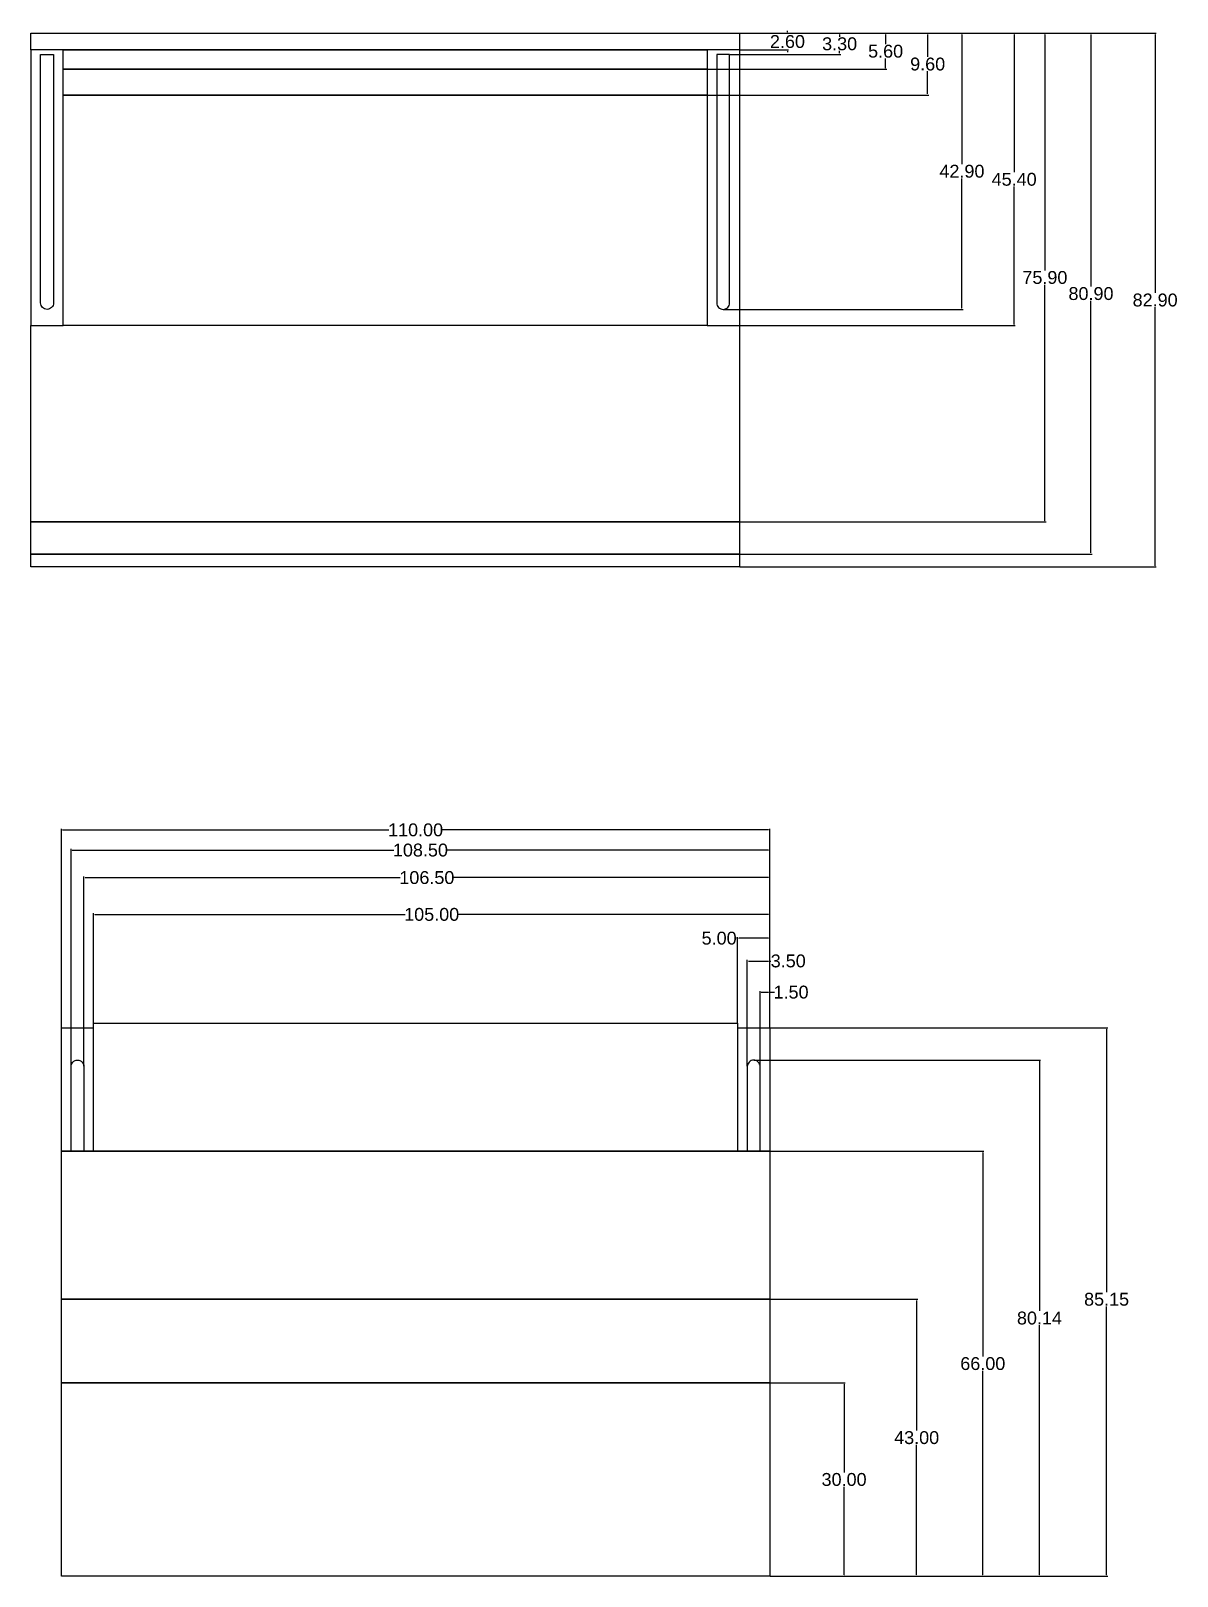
# Model space of a CAD drawing. Header units: millimetres. Extents: x 44 to 805, y 20 to 299.
# Drawn here: x 627.3 to 805.2, y 58.7 to 298.7 of the extents above; entities that cross this region are included whole.
import ezdxf

# ---------------------------------------------------------------- set-up
doc = ezdxf.new("R2010")
doc.units = ezdxf.units.MM
doc.header["$MEASUREMENT"] = 0
for name, color, linetype in [('canapea scaun vizitiu', 181, 'Continuous'), ('cotari', 132, 'Continuous'), ('scaun vizitiu', 211, 'Continuous')]:
    doc.layers.add(name, color=color, linetype=linetype)
doc.styles.get("Standard").update_dxf_attribs({"font": 'arial.ttf'})
doc.dimstyles.new('Cotari', dxfattribs={"dimtxt": 2, "dimasz": 0.18, "dimexe": 0.18, "dimexo": 0.0625, "dimgap": 0.09, "dimtad": 0, "dimtih": 1, "dimtoh": 1, "dimzin": 0, "dimdsep": 46, "dimtxsty": 'Standard', "dimcen": 0.09, "dimadec": 0, "dimazin": 0, "dimtfac": 1, "dimtofl": 0, "dimtmove": 0, "dimatfit": 3, "dimfxl": 1, "dimtolj": 1, "dimtzin": 0, "dimarcsym": 0})

# ---------------------------------------------------------------- blocks, each defined once
blk = doc.blocks.new('*D65')
at = {"layer": 'cotari', "color": 0, "lineweight": -2, "transparency": 16777216}
for p, q in [((742.04, 88.69), (753.69, 88.69)), ((753.51, 88.51), (753.51, 74.8)), ((753.51, 58.87), (753.51, 72.58)), ((742.04, 58.69), (753.69, 58.69))]:
    blk.add_line(p, q, dxfattribs=at)
at = {"layer": 'cotari', "color": 0, "transparency": 16777216}
for points in [[(753.48, 88.51), (753.54, 88.51), (753.51, 88.69)], [(753.48, 58.87), (753.54, 58.87), (753.51, 58.69)]]:
    blk.add_solid(points, dxfattribs=at)
at = {"layer": 'Defpoints', "color": 0, "transparency": 16777216}
for p in [(741.98, 88.69), (753.51, 88.69), (741.98, 58.69)]:
    blk.add_point(p, dxfattribs=at)
at = {"layer": 'cotari', "color": 0, "transparency": 16777216, "insert": (753.51, 73.69), "char_height": 2, "attachment_point": 5}
blk.add_mtext('\\A1;30.00', dxfattribs=at)
blk = doc.blocks.new('*D66')
at = {"layer": 'cotari', "color": 0, "lineweight": -2, "transparency": 16777216}
for p, q in [((742.04, 101.69), (764.96, 101.69)), ((764.78, 101.51), (764.78, 81.3)), ((764.78, 58.87), (764.78, 79.08)), ((742.04, 58.69), (764.96, 58.69))]:
    blk.add_line(p, q, dxfattribs=at)
at = {"layer": 'cotari', "color": 0, "transparency": 16777216}
for points in [[(764.75, 101.51), (764.81, 101.51), (764.78, 101.69)], [(764.75, 58.87), (764.81, 58.87), (764.78, 58.69)]]:
    blk.add_solid(points, dxfattribs=at)
at = {"layer": 'Defpoints', "color": 0, "transparency": 16777216}
for p in [(741.98, 101.69), (764.78, 101.69), (741.98, 58.69)]:
    blk.add_point(p, dxfattribs=at)
at = {"layer": 'cotari', "color": 0, "transparency": 16777216, "insert": (764.78, 80.19), "char_height": 2, "attachment_point": 5}
blk.add_mtext('\\A1;43.00', dxfattribs=at)
blk = doc.blocks.new('*D67')
at = {"layer": 'cotari', "color": 0, "lineweight": -2, "transparency": 16777216}
for p, q in [((742.04, 124.69), (775.23, 124.69)), ((775.05, 124.51), (775.05, 92.8)), ((775.05, 58.87), (775.05, 90.58)), ((742.04, 58.69), (775.23, 58.69))]:
    blk.add_line(p, q, dxfattribs=at)
at = {"layer": 'cotari', "color": 0, "transparency": 16777216}
for points in [[(775.02, 124.51), (775.08, 124.51), (775.05, 124.69)], [(775.02, 58.87), (775.08, 58.87), (775.05, 58.69)]]:
    blk.add_solid(points, dxfattribs=at)
at = {"layer": 'Defpoints', "color": 0, "transparency": 16777216}
for p in [(741.98, 124.69), (775.05, 124.69), (741.98, 58.69)]:
    blk.add_point(p, dxfattribs=at)
at = {"layer": 'cotari', "color": 0, "transparency": 16777216, "insert": (775.05, 91.69), "char_height": 2, "attachment_point": 5}
blk.add_mtext('\\A1;66.00', dxfattribs=at)
blk = doc.blocks.new('*D68')
at = {"layer": 'cotari', "color": 0, "lineweight": -2, "transparency": 16777216}
for p, q in [((742.04, 143.84), (794.45, 143.84)), ((794.27, 143.66), (794.27, 102.79)), ((794.27, 58.87), (794.27, 100.57)), ((742.04, 58.69), (794.45, 58.69))]:
    blk.add_line(p, q, dxfattribs=at)
at = {"layer": 'cotari', "color": 0, "transparency": 16777216}
for points in [[(794.24, 143.66), (794.3, 143.66), (794.27, 143.84)], [(794.24, 58.87), (794.3, 58.87), (794.27, 58.69)]]:
    blk.add_solid(points, dxfattribs=at)
at = {"layer": 'Defpoints', "color": 0, "transparency": 16777216}
for p in [(741.98, 143.84), (794.27, 143.84), (741.98, 58.69)]:
    blk.add_point(p, dxfattribs=at)
at = {"layer": 'cotari', "color": 0, "transparency": 16777216, "insert": (794.27, 101.68), "char_height": 2, "attachment_point": 5}
blk.add_mtext('\\A1;85.15', dxfattribs=at)
blk = doc.blocks.new('*D69')
at = {"layer": 'cotari', "color": 0, "lineweight": -2, "transparency": 16777216}
for p, q in [((739.54, 138.83), (784.03, 138.83)), ((783.85, 138.65), (783.85, 99.87)), ((783.85, 58.87), (783.85, 97.65)), ((742.04, 58.69), (784.03, 58.69))]:
    blk.add_line(p, q, dxfattribs=at)
at = {"layer": 'cotari', "color": 0, "transparency": 16777216}
for points in [[(783.82, 138.65), (783.88, 138.65), (783.85, 138.83)], [(783.82, 58.87), (783.88, 58.87), (783.85, 58.69)]]:
    blk.add_solid(points, dxfattribs=at)
at = {"layer": 'Defpoints', "color": 0, "transparency": 16777216}
for p in [(739.48, 138.83), (783.85, 138.83), (741.98, 58.69)]:
    blk.add_point(p, dxfattribs=at)
at = {"layer": 'cotari', "color": 0, "transparency": 16777216, "insert": (783.85, 98.76), "char_height": 2, "attachment_point": 5}
blk.add_mtext('\\A1;80.14', dxfattribs=at)
blk = doc.blocks.new('*D70')
at = {"layer": 'cotari', "color": 0, "lineweight": -2, "transparency": 16777216}
for p, q in [((740.48, 137.89), (740.48, 149.57)), ((740.66, 149.39), (741.8, 149.39)), ((741.98, 143.9), (741.98, 149.57)), ((741.98, 149.39), (742.69, 149.39))]:
    blk.add_line(p, q, dxfattribs=at)
at = {"layer": 'cotari', "color": 0, "transparency": 16777216}
for points in [[(740.66, 149.42), (740.66, 149.36), (740.48, 149.39)], [(741.8, 149.42), (741.8, 149.36), (741.98, 149.39)]]:
    blk.add_solid(points, dxfattribs=at)
at = {"layer": 'Defpoints', "color": 0, "transparency": 16777216}
for p in [(740.48, 149.39), (741.98, 143.84), (740.48, 137.83)]:
    blk.add_point(p, dxfattribs=at)
at = {"layer": 'cotari', "color": 0, "transparency": 16777216, "insert": (745.28, 149.39), "char_height": 2, "attachment_point": 5}
blk.add_mtext('\\A1;1.50', dxfattribs=at)
blk = doc.blocks.new('*D71')
at = {"layer": 'cotari', "color": 0, "lineweight": -2, "transparency": 16777216}
for p, q in [((738.48, 137.89), (738.48, 154.41)), ((738.66, 154.23), (741.8, 154.23)), ((741.98, 143.9), (741.98, 154.41)), ((741.98, 154.23), (742.16, 154.23))]:
    blk.add_line(p, q, dxfattribs=at)
at = {"layer": 'cotari', "color": 0, "transparency": 16777216}
for points in [[(738.66, 154.26), (738.66, 154.2), (738.48, 154.23)], [(741.8, 154.26), (741.8, 154.2), (741.98, 154.23)]]:
    blk.add_solid(points, dxfattribs=at)
at = {"layer": 'Defpoints', "color": 0, "transparency": 16777216}
for p in [(738.48, 154.23), (741.98, 143.84), (738.48, 137.83)]:
    blk.add_point(p, dxfattribs=at)
at = {"layer": 'cotari', "color": 0, "transparency": 16777216, "insert": (744.84, 154.23), "char_height": 2, "attachment_point": 5}
blk.add_mtext('\\A1;3.50', dxfattribs=at)
blk = doc.blocks.new('*D72')
at = {"layer": 'cotari', "color": 0, "lineweight": -2, "transparency": 16777216}
for p, q in [((736.98, 157.77), (736.8, 157.77)), ((736.98, 144.65), (736.98, 157.95)), ((741.8, 157.77), (737.16, 157.77)), ((741.98, 143.9), (741.98, 157.95))]:
    blk.add_line(p, q, dxfattribs=at)
at = {"layer": 'cotari', "color": 0, "transparency": 16777216}
for points in [[(737.16, 157.8), (737.16, 157.74), (736.98, 157.77)], [(741.8, 157.8), (741.8, 157.74), (741.98, 157.77)]]:
    blk.add_solid(points, dxfattribs=at)
at = {"layer": 'Defpoints', "color": 0, "transparency": 16777216}
for p in [(736.98, 157.77), (736.98, 144.59), (741.98, 143.84)]:
    blk.add_point(p, dxfattribs=at)
at = {"layer": 'cotari', "color": 0, "transparency": 16777216, "insert": (734.11, 157.77), "char_height": 2, "attachment_point": 5}
blk.add_mtext('\\A1;5.00', dxfattribs=at)
blk = doc.blocks.new('*D73')
at = {"layer": 'cotari', "color": 0, "lineweight": -2, "transparency": 16777216}
for p, q in [((636.98, 144.65), (636.98, 161.64)), ((637.16, 161.46), (685.34, 161.46)), ((741.8, 161.46), (693.62, 161.46)), ((741.98, 143.9), (741.98, 161.64))]:
    blk.add_line(p, q, dxfattribs=at)
at = {"layer": 'cotari', "color": 0, "transparency": 16777216}
for points in [[(637.16, 161.49), (637.16, 161.43), (636.98, 161.46)], [(741.8, 161.49), (741.8, 161.43), (741.98, 161.46)]]:
    blk.add_solid(points, dxfattribs=at)
at = {"layer": 'Defpoints', "color": 0, "transparency": 16777216}
for p in [(636.98, 161.46), (636.98, 144.59), (741.98, 143.84)]:
    blk.add_point(p, dxfattribs=at)
at = {"layer": 'cotari', "color": 0, "transparency": 16777216, "insert": (689.48, 161.46), "char_height": 2, "attachment_point": 5}
blk.add_mtext('\\A1;105.00', dxfattribs=at)
blk = doc.blocks.new('*D74')
at = {"layer": 'cotari', "color": 0, "lineweight": -2, "transparency": 16777216}
for p, q in [((635.48, 137.89), (635.48, 167.36)), ((635.66, 167.18), (684.59, 167.18)), ((741.8, 167.18), (692.87, 167.18)), ((741.98, 143.9), (741.98, 167.36))]:
    blk.add_line(p, q, dxfattribs=at)
at = {"layer": 'cotari', "color": 0, "transparency": 16777216}
for points in [[(635.66, 167.21), (635.66, 167.15), (635.48, 167.18)], [(741.8, 167.21), (741.8, 167.15), (741.98, 167.18)]]:
    blk.add_solid(points, dxfattribs=at)
at = {"layer": 'Defpoints', "color": 0, "transparency": 16777216}
for p in [(635.48, 167.18), (741.98, 143.84), (635.48, 137.83)]:
    blk.add_point(p, dxfattribs=at)
at = {"layer": 'cotari', "color": 0, "transparency": 16777216, "insert": (688.73, 167.18), "char_height": 2, "attachment_point": 5}
blk.add_mtext('\\A1;106.50', dxfattribs=at)
blk = doc.blocks.new('*D75')
at = {"layer": 'cotari', "color": 0, "lineweight": -2, "transparency": 16777216}
for p, q in [((633.48, 137.89), (633.48, 171.63)), ((633.66, 171.45), (683.59, 171.45)), ((741.8, 171.45), (691.87, 171.45)), ((741.98, 143.9), (741.98, 171.63))]:
    blk.add_line(p, q, dxfattribs=at)
at = {"layer": 'cotari', "color": 0, "transparency": 16777216}
for points in [[(633.66, 171.48), (633.66, 171.42), (633.48, 171.45)], [(741.8, 171.48), (741.8, 171.42), (741.98, 171.45)]]:
    blk.add_solid(points, dxfattribs=at)
at = {"layer": 'Defpoints', "color": 0, "transparency": 16777216}
for p in [(633.48, 171.45), (741.98, 143.84), (633.48, 137.83)]:
    blk.add_point(p, dxfattribs=at)
at = {"layer": 'cotari', "color": 0, "transparency": 16777216, "insert": (687.73, 171.45), "char_height": 2, "attachment_point": 5}
blk.add_mtext('\\A1;108.50', dxfattribs=at)
blk = doc.blocks.new('*D76')
at = {"layer": 'cotari', "color": 0, "lineweight": -2, "transparency": 16777216}
for p, q in [((631.98, 143.9), (631.98, 174.77)), ((632.16, 174.59), (682.84, 174.59)), ((741.8, 174.59), (691.12, 174.59)), ((741.98, 143.9), (741.98, 174.77))]:
    blk.add_line(p, q, dxfattribs=at)
at = {"layer": 'cotari', "color": 0, "transparency": 16777216}
for points in [[(632.16, 174.62), (632.16, 174.56), (631.98, 174.59)], [(741.8, 174.62), (741.8, 174.56), (741.98, 174.59)]]:
    blk.add_solid(points, dxfattribs=at)
at = {"layer": 'Defpoints', "color": 0, "transparency": 16777216}
for p in [(631.98, 174.59), (631.98, 143.84), (741.98, 143.84)]:
    blk.add_point(p, dxfattribs=at)
at = {"layer": 'cotari', "color": 0, "transparency": 16777216, "insert": (686.98, 174.59), "char_height": 2, "attachment_point": 5}
blk.add_mtext('\\A1;110.00', dxfattribs=at)
blk = doc.blocks.new('*D77')
at = {"layer": 'cotari', "color": 0, "lineweight": -2, "transparency": 16777216}
for p, q in [((737.31, 298.34), (744.9, 298.34)), ((744.72, 298.52), (744.72, 298.7)), ((737.31, 295.74), (744.9, 295.74)), ((744.72, 295.56), (744.72, 295.38))]:
    blk.add_line(p, q, dxfattribs=at)
at = {"layer": 'cotari', "color": 0, "transparency": 16777216}
for points in [[(744.69, 298.52), (744.75, 298.52), (744.72, 298.34)], [(744.69, 295.56), (744.75, 295.56), (744.72, 295.74)]]:
    blk.add_solid(points, dxfattribs=at)
at = {"layer": 'Defpoints', "color": 0, "transparency": 16777216}
for p in [(737.25, 298.34), (737.25, 295.74), (744.72, 295.74)]:
    blk.add_point(p, dxfattribs=at)
at = {"layer": 'cotari', "color": 0, "transparency": 16777216, "insert": (744.72, 297.04), "char_height": 2, "attachment_point": 5}
blk.add_mtext('\\A1;2.60', dxfattribs=at)
blk = doc.blocks.new('*D78')
at = {"layer": 'cotari', "color": 0, "lineweight": -2, "transparency": 16777216}
for p, q in [((737.31, 298.34), (753, 298.34)), ((752.82, 298.16), (752.82, 297.8)), ((752.82, 295.22), (752.82, 295.58)), ((735.8, 295.04), (753, 295.04))]:
    blk.add_line(p, q, dxfattribs=at)
at = {"layer": 'cotari', "color": 0, "transparency": 16777216}
for points in [[(752.79, 298.16), (752.85, 298.16), (752.82, 298.34)], [(752.79, 295.22), (752.85, 295.22), (752.82, 295.04)]]:
    blk.add_solid(points, dxfattribs=at)
at = {"layer": 'Defpoints', "color": 0, "transparency": 16777216}
for p in [(737.25, 298.34), (735.74, 295.04), (752.82, 295.04)]:
    blk.add_point(p, dxfattribs=at)
at = {"layer": 'cotari', "color": 0, "transparency": 16777216, "insert": (752.82, 296.69), "char_height": 2, "attachment_point": 5}
blk.add_mtext('\\A1;3.30', dxfattribs=at)
blk = doc.blocks.new('*D79')
at = {"layer": 'cotari', "color": 0, "lineweight": -2, "transparency": 16777216}
for p, q in [((737.31, 298.34), (760.14, 298.34)), ((759.96, 298.16), (759.96, 296.65)), ((759.96, 292.92), (759.96, 294.43)), ((732.31, 292.74), (760.14, 292.74))]:
    blk.add_line(p, q, dxfattribs=at)
at = {"layer": 'cotari', "color": 0, "transparency": 16777216}
for points in [[(759.93, 298.16), (759.99, 298.16), (759.96, 298.34)], [(759.93, 292.92), (759.99, 292.92), (759.96, 292.74)]]:
    blk.add_solid(points, dxfattribs=at)
at = {"layer": 'Defpoints', "color": 0, "transparency": 16777216}
for p in [(737.25, 298.34), (732.25, 292.74), (759.96, 292.74)]:
    blk.add_point(p, dxfattribs=at)
at = {"layer": 'cotari', "color": 0, "transparency": 16777216, "insert": (759.96, 295.54), "char_height": 2, "attachment_point": 5}
blk.add_mtext('\\A1;5.60', dxfattribs=at)
blk = doc.blocks.new('*D80')
at = {"layer": 'cotari', "color": 0, "lineweight": -2, "transparency": 16777216}
for p, q in [((737.31, 298.34), (766.67, 298.34)), ((766.49, 298.16), (766.49, 294.65)), ((766.49, 288.92), (766.49, 292.43)), ((732.31, 288.74), (766.67, 288.74))]:
    blk.add_line(p, q, dxfattribs=at)
at = {"layer": 'cotari', "color": 0, "transparency": 16777216}
for points in [[(766.46, 298.16), (766.52, 298.16), (766.49, 298.34)], [(766.46, 288.92), (766.52, 288.92), (766.49, 288.74)]]:
    blk.add_solid(points, dxfattribs=at)
at = {"layer": 'Defpoints', "color": 0, "transparency": 16777216}
for p in [(737.25, 298.34), (732.25, 288.74), (766.49, 288.74)]:
    blk.add_point(p, dxfattribs=at)
at = {"layer": 'cotari', "color": 0, "transparency": 16777216, "insert": (766.49, 293.54), "char_height": 2, "attachment_point": 5}
blk.add_mtext('\\A1;9.60', dxfattribs=at)
blk = doc.blocks.new('*D81')
at = {"layer": 'cotari', "color": 0, "lineweight": -2, "transparency": 16777216}
for p, q in [((737.31, 298.34), (771.99, 298.34)), ((771.81, 298.16), (771.81, 278)), ((771.81, 255.62), (771.81, 275.78)), ((734.8, 255.44), (771.99, 255.44))]:
    blk.add_line(p, q, dxfattribs=at)
at = {"layer": 'cotari', "color": 0, "transparency": 16777216}
for points in [[(771.78, 298.16), (771.84, 298.16), (771.81, 298.34)], [(771.78, 255.62), (771.84, 255.62), (771.81, 255.44)]]:
    blk.add_solid(points, dxfattribs=at)
at = {"layer": 'Defpoints', "color": 0, "transparency": 16777216}
for p in [(737.25, 298.34), (734.74, 255.44), (771.81, 255.44)]:
    blk.add_point(p, dxfattribs=at)
at = {"layer": 'cotari', "color": 0, "transparency": 16777216, "insert": (771.81, 276.89), "char_height": 2, "attachment_point": 5}
blk.add_mtext('\\A1;42.90', dxfattribs=at)
blk = doc.blocks.new('*D82')
at = {"layer": 'cotari', "color": 0, "lineweight": -2, "transparency": 16777216}
for p, q in [((737.31, 298.34), (780.1, 298.34)), ((779.92, 298.16), (779.92, 276.75)), ((779.92, 253.12), (779.92, 274.53)), ((737.31, 252.94), (780.1, 252.94))]:
    blk.add_line(p, q, dxfattribs=at)
at = {"layer": 'cotari', "color": 0, "transparency": 16777216}
for points in [[(779.89, 298.16), (779.95, 298.16), (779.92, 298.34)], [(779.89, 253.12), (779.95, 253.12), (779.92, 252.94)]]:
    blk.add_solid(points, dxfattribs=at)
at = {"layer": 'Defpoints', "color": 0, "transparency": 16777216}
for p in [(737.25, 298.34), (737.25, 252.94), (779.92, 252.94)]:
    blk.add_point(p, dxfattribs=at)
at = {"layer": 'cotari', "color": 0, "transparency": 16777216, "insert": (779.92, 275.64), "char_height": 2, "attachment_point": 5}
blk.add_mtext('\\A1;45.40', dxfattribs=at)
blk = doc.blocks.new('*D83')
at = {"layer": 'cotari', "color": 0, "lineweight": -2, "transparency": 16777216}
for p, q in [((737.31, 298.34), (784.87, 298.34)), ((784.69, 298.16), (784.69, 261.5)), ((784.69, 222.62), (784.69, 259.28)), ((737.31, 222.44), (784.87, 222.44))]:
    blk.add_line(p, q, dxfattribs=at)
at = {"layer": 'cotari', "color": 0, "transparency": 16777216}
for points in [[(784.66, 298.16), (784.72, 298.16), (784.69, 298.34)], [(784.66, 222.62), (784.72, 222.62), (784.69, 222.44)]]:
    blk.add_solid(points, dxfattribs=at)
at = {"layer": 'Defpoints', "color": 0, "transparency": 16777216}
for p in [(737.25, 298.34), (737.25, 222.44), (784.69, 222.44)]:
    blk.add_point(p, dxfattribs=at)
at = {"layer": 'cotari', "color": 0, "transparency": 16777216, "insert": (784.69, 260.39), "char_height": 2, "attachment_point": 5}
blk.add_mtext('\\A1;75.90', dxfattribs=at)
blk = doc.blocks.new('*D84')
at = {"layer": 'cotari', "color": 0, "lineweight": -2, "transparency": 16777216}
for p, q in [((737.31, 298.34), (792.03, 298.34)), ((791.85, 298.16), (791.85, 259)), ((791.85, 217.62), (791.85, 256.78)), ((737.31, 217.44), (792.03, 217.44))]:
    blk.add_line(p, q, dxfattribs=at)
at = {"layer": 'cotari', "color": 0, "transparency": 16777216}
for points in [[(791.82, 298.16), (791.88, 298.16), (791.85, 298.34)], [(791.82, 217.62), (791.88, 217.62), (791.85, 217.44)]]:
    blk.add_solid(points, dxfattribs=at)
at = {"layer": 'Defpoints', "color": 0, "transparency": 16777216}
for p in [(737.25, 298.34), (737.25, 217.44), (791.85, 217.44)]:
    blk.add_point(p, dxfattribs=at)
at = {"layer": 'cotari', "color": 0, "transparency": 16777216, "insert": (791.85, 257.89), "char_height": 2, "attachment_point": 5}
blk.add_mtext('\\A1;80.90', dxfattribs=at)
blk = doc.blocks.new('*D85')
at = {"layer": 'cotari', "color": 0, "lineweight": -2, "transparency": 16777216}
for p, q in [((737.31, 298.34), (801.99, 298.34)), ((801.81, 298.16), (801.81, 258)), ((801.81, 215.62), (801.81, 255.78)), ((737.31, 215.44), (801.99, 215.44))]:
    blk.add_line(p, q, dxfattribs=at)
at = {"layer": 'cotari', "color": 0, "transparency": 16777216}
for points in [[(801.78, 298.16), (801.84, 298.16), (801.81, 298.34)], [(801.78, 215.62), (801.84, 215.62), (801.81, 215.44)]]:
    blk.add_solid(points, dxfattribs=at)
at = {"layer": 'Defpoints', "color": 0, "transparency": 16777216}
for p in [(737.25, 298.34), (737.25, 215.44), (801.81, 215.44)]:
    blk.add_point(p, dxfattribs=at)
at = {"layer": 'cotari', "color": 0, "transparency": 16777216, "insert": (801.81, 256.89), "char_height": 2, "attachment_point": 5}
blk.add_mtext('\\A1;82.90', dxfattribs=at)

msp = doc.modelspace()

# ---------------------------------------------------------------- linework, layer by layer
at = {"layer": 'canapea scaun vizitiu'}
for points in [[(632.251, 295.741), (732.251, 295.741), (732.251, 292.741), (632.251, 292.741)], [(632.251, 292.741), (732.251, 292.741), (732.251, 288.741), (632.251, 288.741)], [(632.251, 288.741), (732.251, 288.741), (732.251, 252.941), (632.251, 252.941)], [(636.979, 144.59), (736.979, 144.59), (736.979, 124.69), (636.979, 124.69)]]:
    msp.add_lwpolyline(points, close=True, dxfattribs=at)
at = {"layer": 'scaun vizitiu'}
for p, q in [((627.251, 295.741), (627.251, 252.941)), ((737.251, 295.741), (737.251, 252.941)), ((627.251, 252.941), (632.251, 252.941)), ((627.251, 222.441), (627.251, 252.941)), ((732.251, 252.941), (737.251, 252.941)), ((737.251, 252.941), (737.251, 222.441)), ((737.251, 222.441), (627.251, 222.441))]:
    msp.add_line(p, q, dxfattribs=at)
for points in [[(627.251, 298.341), (737.251, 298.341), (737.251, 295.741), (627.251, 295.741)], [(627.251, 222.441), (737.251, 222.441), (737.251, 217.441), (627.251, 217.441)], [(627.251, 217.441), (737.251, 217.441), (737.251, 215.441), (627.251, 215.441)], [(631.979, 124.69), (741.979, 124.69), (741.979, 101.69), (631.979, 101.69)], [(631.979, 101.69), (741.979, 101.69), (741.979, 88.69), (631.979, 88.69)], [(631.979, 88.69), (741.979, 88.69), (741.979, 58.69), (631.979, 58.69)]]:
    msp.add_lwpolyline(points, close=True, dxfattribs=at)
for points in [[(628.763, 295.041), (630.763, 295.041), (630.763, 256.441, -0.4142136), (629.763, 255.441), (629.763, 255.441, -0.4142136), (628.763, 256.441)], [(735.739, 295.041), (733.739, 295.041), (733.739, 256.441, 0.4142136), (734.739, 255.441), (734.739, 255.441, 0.4142136), (735.739, 256.441)], [(634.479, 138.83), (634.479, 138.83, -0.4142136), (635.479, 137.83), (635.479, 124.69), (633.479, 124.69), (633.479, 137.83, -0.4142136)], [(739.479, 138.83), (739.479, 138.83, 0.4142136), (738.479, 137.83), (738.479, 124.69), (740.479, 124.69), (740.479, 137.83, 0.4142136)]]:
    msp.add_lwpolyline(points, format="xyb", close=True, dxfattribs=at)
msp.add_lwpolyline([(736.979, 143.84), (741.979, 143.84), (741.979, 124.69), (631.979, 124.69), (631.979, 143.84), (636.979, 143.84)], dxfattribs=at)

# ---------------------------------------------------------------- dimensions: what is measured, and where the dimension line sits
at = {"layer": 'cotari'}
for base, p1, p2, picture, middle in [((759.958, 292.741), (737.251, 298.341), (732.251, 292.741), '*D79', (759.958, 295.541)), ((766.49, 288.741), (737.251, 298.341), (732.251, 288.741), '*D80', (766.49, 293.541)), ((771.812, 255.441), (737.251, 298.341), (734.739, 255.441), '*D81', (771.812, 276.891)), ((752.821, 295.041), (737.251, 298.341), (735.739, 295.041), '*D78', (752.821, 296.691)), ((744.717, 295.741), (737.251, 298.341), (737.251, 295.741), '*D77', (744.717, 297.041)), ((779.916, 252.941), (737.251, 298.341), (737.251, 252.941), '*D82', (779.916, 275.641)), ((784.693, 222.441), (737.251, 298.341), (737.251, 222.441), '*D83', (784.693, 260.391)), ((791.853, 217.441), (737.251, 298.341), (737.251, 217.441), '*D84', (791.853, 257.891)), ((801.81, 215.441), (737.251, 298.341), (737.251, 215.441), '*D85', (801.81, 256.891)), ((783.853, 138.83), (741.979, 58.69), (739.479, 138.83), '*D69', (783.853, 98.76)), ((775.049, 124.69), (741.979, 58.69), (741.979, 124.69), '*D67', (775.049, 91.69)), ((764.778, 101.69), (741.979, 58.69), (741.979, 101.69), '*D66', (764.778, 80.19)), ((753.512, 88.69), (741.979, 58.69), (741.979, 88.69), '*D65', (753.512, 73.69))]:
    dim = msp.add_linear_dim(base=base, p1=p1, p2=p2, angle=90, dimstyle='Cotari', dxfattribs=at)
    dim.commit()
    dim.dimension.update_dxf_attribs({"geometry": picture, "text_midpoint": middle})
for base, p2, picture, middle in [((631.979, 174.594), (631.979, 143.84), '*D76', (686.979, 174.594)), ((633.479, 171.449), (633.479, 137.83), '*D75', (687.729, 171.449)), ((635.479, 167.18), (635.479, 137.83), '*D74', (688.729, 167.18)), ((636.979, 161.462), (636.979, 144.59), '*D73', (689.479, 161.462))]:
    dim = msp.add_linear_dim(base=base, p1=(741.979, 143.84), p2=p2, dimstyle='Cotari', dxfattribs=at)
    dim.commit()
    dim.dimension.update_dxf_attribs({"geometry": picture, "text_midpoint": middle})
for base, p2, picture, middle in [((736.979, 157.773), (736.979, 144.59), '*D72', (734.115, 157.773)), ((738.479, 154.232), (738.479, 137.83), '*D71', (744.842, 154.232)), ((740.479, 149.393), (740.479, 137.83), '*D70', (745.281, 149.393))]:
    dim = msp.add_linear_dim(base=base, p1=(741.979, 143.84), p2=p2, dimstyle='Cotari', dxfattribs=at)
    dim.commit()
    dim.dimension.update_dxf_attribs({"geometry": picture, "text_midpoint": middle, "dimtype": 160})
dim = msp.add_linear_dim(base=(794.268, 143.84), p1=(741.979, 58.69), p2=(741.979, 143.84), angle=90, dimstyle='Cotari', dxfattribs=at)
dim.commit()
dim.dimension.update_dxf_attribs({"geometry": '*D68', "text_midpoint": (794.268, 101.682), "dimtype": 160})

doc.saveas('drawing.dxf')
